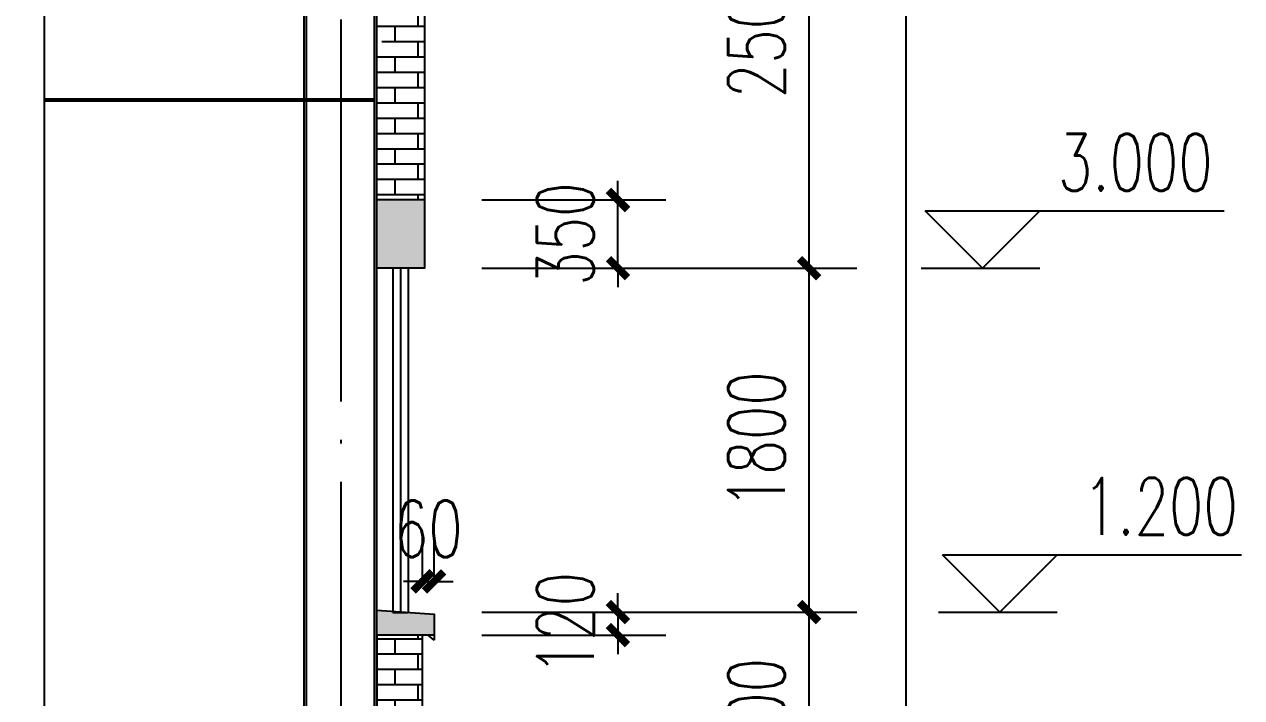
# Model space of a CAD drawing. Extents: x -89996 to 1006241, y -2176 to 440573.
# Drawn here: x 730231 to 736599, y 240422 to 243946 of the extents above; entities that cross this region are included whole.
import ezdxf

# ---------------------------------------------------------------- set-up
doc = ezdxf.new("R2010")
doc.units = 0
doc.header["$LTSCALE"] = 1000
doc.header["$MEASUREMENT"] = 0
doc.linetypes.add('DOTE', pattern=[2.42, 2, -0.2, 0.02, -0.2])
for name, color, linetype in [('AXIS', 3, 'Continuous'), ('BOLT', 251, 'Continuous'), ('DIM_SYMB', 3, 'Continuous'), ('DOTE', 1, 'DOTE'), ('FZX', 31, 'Continuous'), ('GZ', 50, 'Continuous'), ('MC', 132, 'Continuous'), ('PUB_TEXT', 7, 'Continuous'), ('PUB_TITLE', 4, 'Continuous')]:
    doc.layers.add(name, color=color, linetype=linetype)
doc.styles.add('_TCH_DIM', font='SIMPLEX', dxfattribs={"bigfont": 'GBCBIG'})
doc.styles.add('_TCH_DIM_T3', font='SIMPLEX', dxfattribs={"width": 0.705882, "bigfont": 'GBCBIG'})
doc.dimstyles.new('_TCH_ARCH&&100', dxfattribs={"dimtxt": 297.5, "dimasz": 100, "dimexe": 250, "dimexo": 300, "dimgap": 126.25, "dimtad": 1, "dimdec": 0, "dimzin": 0, "dimdsep": 46, "dimtxsty": '_TCH_DIM_T3', "dimblk": 'ARCHTICK', "dimcen": 0.09, "dimclrt": 7, "dimazin": 2, "dimtfac": 1, "dimtdec": 0, "dimtix": 1, "dimtmove": 2, "dimatfit": 3, "dimfxl": 0, "dimtolj": 1, "dimtzin": 0, "dimarcsym": 0})
pattern_1 = [(0, (117864.75, -246671.62), (0, 80.138549), []), (90, (117864.75, -246671.62), (-120.1928, 80.138549), [80.13855, -80.13854])]

# ---------------------------------------------------------------- blocks, each defined once
blk = doc.blocks.new('_ArchTick')
at = {"color": 0, "linetype": 'ByBlock', "const_width": 0.4}
blk.add_lwpolyline([(-0.5, -0.5), (0.5, 0.5)], dxfattribs=at)
blk = doc.blocks.new('*D154')
at = {"layer": 'AXIS', "color": 0, "lineweight": -2, "transparency": 16777216}
for p, q in [((733336.3, 243027), (733336.3, 243127)), ((732624.5, 243027), (733586.3, 243027)), ((733336.3, 242670.1), (733336.3, 243027)), ((732624.5, 242670.1), (733586.3, 242670.1)), ((733336.3, 242670.1), (733336.3, 242570.1))]:
    blk.add_line(p, q, dxfattribs=at)
at = {"layer": 'Defpoints', "color": 0, "transparency": 16777216}
for p in [(732324.5, 243027), (733336.3, 243027), (732324.5, 242670.1)]:
    blk.add_point(p, dxfattribs=at)
at = {"layer": 'AXIS', "color": 0, "lineweight": -2, "transparency": 16777216, "xscale": 100, "yscale": 100, "zscale": 100}
for p, rotation in [((733336.3, 243027), 270), ((733336.3, 242670.1), 90)]:
    blk.add_blockref('_ArchTick', p, dxfattribs=dict(at, rotation=rotation))
at = {"layer": 'AXIS', "color": 7, "transparency": 16777216, "insert": (733061.3, 242848.6), "char_height": 297.5, "attachment_point": 5, "rotation": 90, "style": '_TCH_DIM_T3'}
blk.add_mtext('\\A1;350', dxfattribs=at)
blk = doc.blocks.new('*D155')
at = {"layer": 'AXIS', "color": 0, "lineweight": -2, "transparency": 16777216}
for p, q in [((733336.3, 240870.1), (733336.3, 240970.1)), ((732624.5, 240870.1), (733586.3, 240870.1)), ((733336.3, 240870.1), (733336.3, 240750.1)), ((732624.5, 240750.1), (733586.3, 240750.1)), ((733336.3, 240750.1), (733336.3, 240650.1))]:
    blk.add_line(p, q, dxfattribs=at)
at = {"layer": 'Defpoints', "color": 0, "transparency": 16777216}
for p in [(732324.5, 240870.1), (732324.5, 240750.1), (733336.3, 240750.1)]:
    blk.add_point(p, dxfattribs=at)
at = {"layer": 'AXIS', "color": 0, "lineweight": -2, "transparency": 16777216, "xscale": 100, "yscale": 100, "zscale": 100}
for p, rotation in [((733336.3, 240870.1), 270), ((733336.3, 240750.1), 90)]:
    blk.add_blockref('_ArchTick', p, dxfattribs=dict(at, rotation=rotation))
at = {"layer": 'AXIS', "color": 7, "transparency": 16777216, "insert": (733061.3, 240810.1), "char_height": 297.5, "attachment_point": 5, "rotation": 90, "style": '_TCH_DIM_T3'}
blk.add_mtext('\\A1;120', dxfattribs=at)
blk = doc.blocks.new('*D158')
at = {"layer": 'AXIS', "color": 0, "lineweight": -2, "transparency": 16777216}
for p, q in [((732314.5, 241050.1), (732314.5, 241280.9)), ((732374.7, 241043.5), (732374.7, 241280.9)), ((732314.5, 241030.9), (732214.5, 241030.9)), ((732314.5, 241030.9), (732374.7, 241030.9)), ((732374.7, 241030.9), (732474.7, 241030.9))]:
    blk.add_line(p, q, dxfattribs=at)
at = {"layer": 'Defpoints', "color": 0, "transparency": 16777216}
for p in [(732374.7, 241030.9), (732314.5, 240750.1), (732374.7, 240743.5)]:
    blk.add_point(p, dxfattribs=at)
at = {"layer": 'AXIS', "color": 0, "lineweight": -2, "transparency": 16777216, "xscale": 100, "yscale": 100, "zscale": 100}
blk.add_blockref('_ArchTick', (732314.5, 241030.9), dxfattribs=at)
at = {"layer": 'AXIS', "color": 0, "lineweight": -2, "transparency": 16777216, "xscale": 100, "yscale": 100, "zscale": 100, "rotation": 180}
blk.add_blockref('_ArchTick', (732374.7, 241030.9), dxfattribs=at)
at = {"layer": 'AXIS', "color": 7, "transparency": 16777216, "insert": (732344.6, 241305.9), "char_height": 297.5, "attachment_point": 5, "style": '_TCH_DIM_T3'}
blk.add_mtext('\\A1;60', dxfattribs=at)
blk = doc.blocks.new('*D161')
at = {"layer": 'AXIS', "color": 0, "lineweight": -2, "transparency": 16777216}
for p, q in [((732624.5, 240870.1), (734586, 240870.1)), ((734336, 239670.1), (734336, 240870.1)), ((732624.5, 239670.1), (734586, 239670.1))]:
    blk.add_line(p, q, dxfattribs=at)
at = {"layer": 'Defpoints', "color": 0, "transparency": 16777216}
for p in [(732324.5, 240870.1), (734336, 240870.1), (732324.5, 239670.1)]:
    blk.add_point(p, dxfattribs=at)
at = {"layer": 'AXIS', "color": 0, "lineweight": -2, "transparency": 16777216, "xscale": 100, "yscale": 100, "zscale": 100}
for p, rotation in [((734336, 240870.1), 90), ((734336, 239670.1), 270)]:
    blk.add_blockref('_ArchTick', p, dxfattribs=dict(at, rotation=rotation))
at = {"layer": 'AXIS', "color": 7, "transparency": 16777216, "insert": (734061, 240270.1), "char_height": 297.5, "attachment_point": 5, "rotation": 90, "style": '_TCH_DIM_T3'}
blk.add_mtext('\\A1;1200', dxfattribs=at)
blk = doc.blocks.new('*D162')
at = {"layer": 'AXIS', "color": 0, "lineweight": -2, "transparency": 16777216}
for p, q in [((732624.5, 242670.1), (734586, 242670.1)), ((734336, 240870.1), (734336, 242670.1)), ((732624.5, 240870.1), (734586, 240870.1))]:
    blk.add_line(p, q, dxfattribs=at)
at = {"layer": 'Defpoints', "color": 0, "transparency": 16777216}
for p in [(732324.5, 242670.1), (734336, 242670.1), (732324.5, 240870.1)]:
    blk.add_point(p, dxfattribs=at)
at = {"layer": 'AXIS', "color": 0, "lineweight": -2, "transparency": 16777216, "xscale": 100, "yscale": 100, "zscale": 100}
for p, rotation in [((734336, 242670.1), 90), ((734336, 240870.1), 270)]:
    blk.add_blockref('_ArchTick', p, dxfattribs=dict(at, rotation=rotation))
at = {"layer": 'AXIS', "color": 7, "transparency": 16777216, "insert": (734061, 241770.1), "char_height": 297.5, "attachment_point": 5, "rotation": 90, "style": '_TCH_DIM_T3'}
blk.add_mtext('\\A1;1800', dxfattribs=at)
blk = doc.blocks.new('*D163')
at = {"layer": 'AXIS', "color": 0, "lineweight": -2, "transparency": 16777216}
for p, q in [((732624.5, 245170.1), (734586, 245170.1)), ((734336, 242670.1), (734336, 245170.1)), ((732624.5, 242670.1), (734586, 242670.1))]:
    blk.add_line(p, q, dxfattribs=at)
at = {"layer": 'Defpoints', "color": 0, "transparency": 16777216}
for p in [(732324.5, 245170.1), (734336, 245170.1), (732324.5, 242670.1)]:
    blk.add_point(p, dxfattribs=at)
at = {"layer": 'AXIS', "color": 0, "lineweight": -2, "transparency": 16777216, "xscale": 100, "yscale": 100, "zscale": 100}
for p, rotation in [((734336, 245170.1), 90), ((734336, 242670.1), 270)]:
    blk.add_blockref('_ArchTick', p, dxfattribs=dict(at, rotation=rotation))
at = {"layer": 'AXIS', "color": 7, "transparency": 16777216, "insert": (734061, 243920.1), "char_height": 297.5, "attachment_point": 5, "rotation": 90, "style": '_TCH_DIM_T3'}
blk.add_mtext('\\A1;2500', dxfattribs=at)
blk = doc.blocks.new('*D166')
at = {"layer": 'AXIS', "color": 0, "lineweight": -2, "transparency": 16777216}
for p, q in [((732724.5, 251670.1), (735093.9, 251670.1)), ((734843.9, 239670.1), (734843.9, 251670.1)), ((732737.6, 239670.1), (735093.9, 239670.1))]:
    blk.add_line(p, q, dxfattribs=at)
at = {"layer": 'Defpoints', "color": 0, "transparency": 16777216}
for p in [(732424.5, 251670.1), (734843.9, 251670.1), (732437.6, 239670.1)]:
    blk.add_point(p, dxfattribs=at)
at = {"layer": 'AXIS', "color": 0, "lineweight": -2, "transparency": 16777216, "xscale": 100, "yscale": 100, "zscale": 100}
for p, rotation in [((734843.9, 251670.1), 90), ((734843.9, 239670.1), 270)]:
    blk.add_blockref('_ArchTick', p, dxfattribs=dict(at, rotation=rotation))
at = {"layer": 'AXIS', "color": 7, "transparency": 16777216, "insert": (734568.9, 245670.1), "char_height": 297.5, "attachment_point": 5, "rotation": 90, "style": '_TCH_DIM_T3'}
blk.add_mtext('\\A1;12000', dxfattribs=at)
blk = doc.blocks.new('*D168')
at = {"layer": 'AXIS', "color": 0, "lineweight": -2, "transparency": 16777216}
for p, q in [((733336.3, 240870.1), (733336.3, 240970.1)), ((732624.5, 240870.1), (733586.3, 240870.1)), ((733336.3, 240870.1), (733336.3, 240750.1)), ((732624.5, 240750.1), (733586.3, 240750.1)), ((733336.3, 240750.1), (733336.3, 240650.1))]:
    blk.add_line(p, q, dxfattribs=at)
at = {"layer": 'Defpoints', "color": 0, "transparency": 16777216}
for p in [(732324.5, 240870.1), (732324.5, 240750.1), (733336.3, 240750.1)]:
    blk.add_point(p, dxfattribs=at)
at = {"layer": 'AXIS', "color": 0, "lineweight": -2, "transparency": 16777216, "xscale": 100, "yscale": 100, "zscale": 100}
for p, rotation in [((733336.3, 240870.1), 270), ((733336.3, 240750.1), 90)]:
    blk.add_blockref('_ArchTick', p, dxfattribs=dict(at, rotation=rotation))
at = {"layer": 'AXIS', "color": 7, "transparency": 16777216, "insert": (733061.3, 240810.1), "char_height": 297.5, "attachment_point": 5, "rotation": 90, "style": '_TCH_DIM_T3'}
blk.add_mtext('\\A1;120', dxfattribs=at)

msp = doc.modelspace()

# ---------------------------------------------------------------- hatches: boundary and pattern name
at = {"layer": 'BOLT'}
h = msp.add_hatch(dxfattribs=at)
h.set_pattern_fill('AR-BRSTD', color=256, scale=100)
h.set_pattern_definition(pattern_1)
h.paths.add_polyline_path([(732324.48, 243029.04), (732074.48, 243029.04), (732074.48, 243851.35), (732100.35, 243851.35), (732100.35, 243871.35), (732314.48, 243871.35), (732314.48, 244021.35), (732324.48, 244021.35)])
h.paths.add_polyline_path([(732324.48, 244021.35), (732314.48, 244021.35), (732314.48, 243871.35), (732074.48, 243871.35), (732074.48, 245170.11), (732324.48, 245170.11)])
h = msp.add_hatch(color=256, dxfattribs=at)
h.dxf.hatch_style = 1
h.paths.add_polyline_path([(732324.48, 243029.04), (732074.48, 243029.04), (732074.48, 242670.11), (732324.48, 242670.11)])
h = msp.add_hatch(color=256, dxfattribs=at)
h.dxf.hatch_style = 1
h.paths.add_polyline_path([(732374.71, 240860.11), (732074.48, 240880.11), (732074.48, 240750.11), (732374.71, 240750.11)])
h = msp.add_hatch(dxfattribs=at)
h.set_pattern_fill('AR-BRSTD', color=256, scale=100)
h.set_pattern_definition(pattern_1)
h.paths.add_polyline_path([(732314.48, 240750.11), (732074.48, 240750.11), (732074.48, 239688.87), (732100.35, 239688.87), (732100.35, 239668.87), (732314.48, 239668.87), (732314.48, 239518.87), (732314.48, 239518.87)])
h.paths.add_polyline_path([(732314.48, 239518.87), (732314.48, 239518.87), (732314.48, 239668.87), (732074.48, 239668.87), (732074.48, 239078.42), (732314.48, 239078.42)])

# ---------------------------------------------------------------- linework, layer by layer
for p, q in [((732374.71, 240722.72), (732343.61, 240750.11)), ((732374.71, 240750.11), (732374.71, 240722.72))]:
    msp.add_line(p, q)
at = {"layer": 'AXIS'}
for p, q in [((735242.88, 242670.11), (734942.88, 242970.11)), ((734942.88, 242970.11), (736507.88, 242970.11)), ((735242.88, 242670.11), (735542.88, 242970.11)), ((734922.88, 242670.11), (735542.88, 242670.11)), ((735333.93, 240870.11), (735033.93, 241170.11)), ((735033.93, 241170.11), (736598.93, 241170.11)), ((735333.93, 240870.11), (735633.93, 241170.11)), ((735013.93, 240870.11), (735633.93, 240870.11))]:
    msp.add_line(p, q, dxfattribs=at)
at = {"layer": 'DIM_SYMB'}
msp.add_lwpolyline([(730336.06, 239198.78), (730336.06, 245463.96), (730231.06, 245502.17), (730441.06, 245539.2), (730336.06, 245576.46), (730336.06, 251122.99)], dxfattribs=at)
at = {"layer": 'DOTE'}
msp.add_line((731887.6, 239552.4), (731887.6, 250823.58), dxfattribs=at)
at = {"layer": 'FZX'}
for points in [[(732324.48, 242670.11), (732074.48, 242670.11), (732074.48, 245050.11), (732324.48, 245050.11)], [(732074.48, 243029.04), (732324.48, 243029.04), (732324.48, 242670.11), (732074.48, 242670.11)], [(732074.48, 240880.11), (732374.71, 240860.11), (732374.71, 240750.11), (732074.48, 240750.11)], [(732074.48, 240880.11), (732374.71, 240860.11), (732374.71, 240750.11), (732074.48, 240750.11)], [(732314.48, 240750.11), (732074.48, 240750.11), (732074.48, 239078.42), (732314.48, 239078.42)]]:
    msp.add_lwpolyline(points, close=True, dxfattribs=at)
at = {"layer": 'GZ'}
for p, q in [((731706.48, 239690.11), (731706.48, 250670.11)), ((732062.48, 239690.11), (732062.48, 250660.11)), ((732074.48, 239690.11), (732074.48, 250670.11)), ((731694.48, 239690.11), (731694.48, 250192.6))]:
    msp.add_line(p, q, dxfattribs=at)
at = {"layer": 'MC'}
for p, q in [((732159.48, 242670.11), (732159.48, 240868.87)), ((732199.48, 242670.11), (732199.48, 240868.87)), ((732239.48, 242670.11), (732239.48, 240868.87)), ((732159.48, 240868.87), (732239.48, 240868.87))]:
    msp.add_line(p, q, dxfattribs=at)
at = {"layer": 'PUB_TITLE'}
for p, q in [((730336.06, 243557.03), (732062.48, 243557.03)), ((730336.06, 243545.03), (732062.48, 243545.03))]:
    msp.add_line(p, q, dxfattribs=at)

# ---------------------------------------------------------------- texts
at = {"layer": 'PUB_TEXT', "style": '_TCH_DIM', "width": 0.705882}
for s, p in [('3.000', (735637.88, 243075.11)), ('1.200', (735768.93, 241275.11))]:
    msp.add_text(s, height=297.5, dxfattribs=at).set_placement(p)

# ---------------------------------------------------------------- dimensions: what is measured, and where the dimension line sits
at = {"layer": 'AXIS'}
for base, p1, p2, picture, middle in [((734843.93, 251670.11), (732437.6, 239670.11), (732424.48, 251670.11), '*D166', (734568.93, 245670.11)), ((734336.05, 245170.11), (732324.48, 242670.11), (732324.48, 245170.11), '*D163', (734061.05, 243920.11)), ((734336.05, 242670.11), (732324.48, 240870.11), (732324.48, 242670.11), '*D162', (734061.05, 241770.11)), ((734336.05, 240870.11), (732324.48, 239670.11), (732324.48, 240870.11), '*D161', (734061.05, 240270.11))]:
    dim = msp.add_linear_dim(base=base, p1=p1, p2=p2, angle=90, dimstyle='_TCH_ARCH&&100', dxfattribs=at)
    dim.commit()
    dim.dimension.update_dxf_attribs({"geometry": picture, "text_midpoint": middle})
for base, p1, p2, text, picture, middle in [((733336.29, 243027.03), (732324.48, 242670.11), (732324.48, 243027.03), '350', '*D154', (733061.29, 242848.57)), ((733336.29, 240750.11), (732324.48, 240870.11), (732324.48, 240750.11), '120', '*D168', (733061.29, 240810.11))]:
    dim = msp.add_linear_dim(base=base, p1=p1, p2=p2, angle=90, text=text, dimstyle='_TCH_ARCH&&100', dxfattribs=at)
    dim.commit()
    dim.dimension.update_dxf_attribs({"geometry": picture, "text_midpoint": middle})
dim = msp.add_linear_dim(base=(732374.71, 241030.93), p1=(732314.48, 240750.11), p2=(732374.71, 240743.54), dimstyle='_TCH_ARCH&&100', dxfattribs=at)
dim.commit()
dim.dimension.update_dxf_attribs({"geometry": '*D158', "text_midpoint": (732344.6, 241305.93)})
dim = msp.add_linear_dim(base=(733336.29, 240750.11), p1=(732324.48, 240870.11), p2=(732324.48, 240750.11), angle=90, text='120', dimstyle='_TCH_ARCH&&100', override={"dimlfac": 0.5}, dxfattribs=at)
dim.commit()
dim.dimension.update_dxf_attribs({"geometry": '*D155', "text_midpoint": (733061.29, 240810.11)})

doc.saveas('drawing.dxf')
